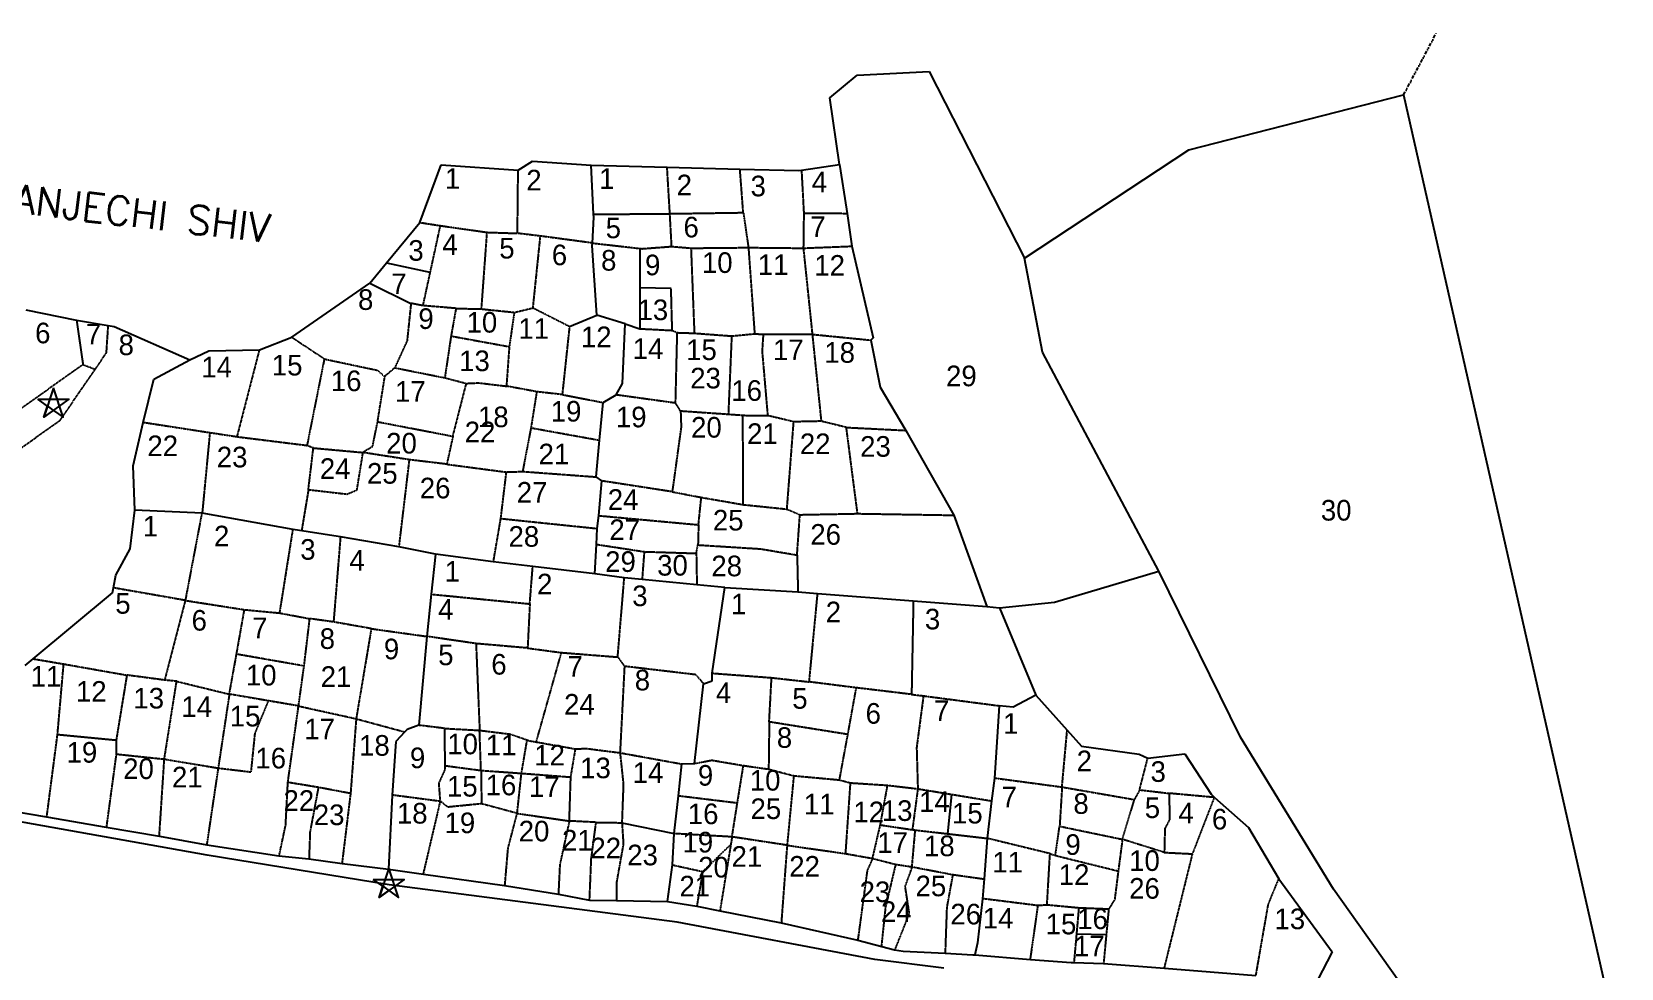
# Model space of a CAD drawing. Header units: feet. Extents: x 283434 to 284994, y 2089956 to 2091194.
# Drawn here: x 284062 to 284746, y 2090720 to 2091123 of the extents above; entities that cross this region are included whole.
import ezdxf
from ezdxf.enums import TextEntityAlignment as Align

# ---------------------------------------------------------------- set-up
doc = ezdxf.new("R2010")
doc.units = ezdxf.units.FT
doc.header["$LTSCALE"] = 0.3
doc.header["$MEASUREMENT"] = 0
doc.linetypes.add('DASHED', pattern=[0.75, 0.5, -0.25])
doc.linetypes.add('DIVIDE', pattern=[1.25, 0.5, -0.25, 0, -0.25, 0, -0.25])
for name, color, linetype in [('OFF', 1, 'Continuous'), ('POLY_PARCEL', 6, 'Continuous'), ('POLY_ROAD', 30, 'Continuous'), ('POLY_SUBPARCEL', 6, 'DASHED'), ('TEXT_MAPIN', 7, 'Continuous'), ('TEXT_MAPOUT', 7, 'Continuous'), ('TEXT_PARCEL', 7, 'Continuous'), ('V_BOUND_LINE', 7, 'Continuous'), ('V_DIVIDE_LINE', 7, 'DIVIDE')]:
    doc.layers.add(name, color=color, linetype=linetype)
doc.styles.get("Standard").update_dxf_attribs({"font": 'simplex.shx'})
doc.styles.add('TEXT_MAP', font='')
doc.styles.get('TEXT_MAP').set_extended_font_data('Kruti Dev 050')

msp = doc.modelspace()

# ---------------------------------------------------------------- linework, layer by layer
for points in [[(284064.75, 2090965), (284078.12, 2090965), (284067.29, 2090957.14), (284068.87, 2090962.01)], [(284071.44, 2090969.86), (284067.3, 2090957.15), (284071.43, 2090960.15), (284075.56, 2090957.15)], [(284215.69, 2090763.17), (284211.55, 2090750.45), (284215.69, 2090753.45), (284219.82, 2090750.45)], [(284209, 2090758.31), (284222.37, 2090758.31), (284211.55, 2090750.45), (284213.13, 2090755.32)]]:
    msp.add_lwpolyline(points, close=True)
for points in [[(284068.87, 2090962.01), (284071.43, 2090960.15)], [(284213.13, 2090755.32), (284215.69, 2090753.45)]]:
    msp.add_lwpolyline(points)
at = {"layer": 'OFF'}
for p, q in [((284214.73, 2091023.59), (284233.43, 2091019.61)), ((284207.56, 2091014.88), (284225.24, 2091006.18)), ((284337.15, 2091012.62), (284323.68, 2091012.86)), ((284293.43, 2090996.3), (284305.17, 2091001.05)), ((284317.34, 2090997.42), (284323.66, 2090995.28)), ((284456.25, 2090777.92), (284457.91, 2090794.89)), ((284316, 2090782.68), (284338.53, 2090777.99)), ((284511.53, 2090734.9), (284524.34, 2090734.55))]:
    msp.add_line(p, q, dxfattribs=at)
at = {"layer": 'POLY_PARCEL'}
for p, q in [((284303.83, 2091044.51), (284302.73, 2091065.67)), ((284409.56, 2091065.93), (284412.67, 2091046.7)), ((284412.67, 2091046.7), (284412.92, 2091044.92)), ((284303.3, 2091032.14), (284303.89, 2091043.31)), ((284303.89, 2091043.31), (284303.83, 2091044.51)), ((284412.92, 2091044.92), (284414.94, 2091030.79)), ((284303.25, 2091031.14), (284303.3, 2091032.14)), ((284305.17, 2091001.05), (284303.25, 2091031.14)), ((284414.94, 2091030.79), (284424.04, 2090991.41)), ((284496.92, 2090985.18), (284489.17, 2091025.67)), ((284317.34, 2090997.42), (284305.17, 2091001.05)), ((284316.25, 2090971.63), (284317.34, 2090997.42)), ((284424.04, 2090991.41), (284423.01, 2090990.37)), ((284423.01, 2090990.37), (284427.15, 2090970.12)), ((284547.03, 2090890.98), (284496.92, 2090985.18)), ((284114.63, 2090973.61), (284130.11, 2090981.88)), ((284110.07, 2090954.87), (284114.63, 2090973.61)), ((284313.48, 2090966.8), (284316.25, 2090971.63)), ((284307.92, 2090963.52), (284313.48, 2090966.8)), ((284427.15, 2090970.12), (284438.11, 2090951.51)), ((284306.34, 2090947.31), (284307.92, 2090963.52)), ((284105.76, 2090936.29), (284110.07, 2090954.87)), ((284438.11, 2090951.51), (284458.84, 2090915.03)), ((284304.93, 2090931.5), (284306.34, 2090947.31)), ((284106.43, 2090917.19), (284105.76, 2090936.29)), ((284307.28, 2090929.79), (284304.93, 2090931.5)), ((284306, 2090914.85), (284307.28, 2090929.79)), ((284104.4, 2090900.48), (284106.43, 2090917.19)), ((284135.43, 2090915.91), (284106.43, 2090917.19)), ((284174.52, 2090908.87), (284135.43, 2090915.91)), ((284305.36, 2090909.3), (284306, 2090914.85)), ((284458.84, 2090915.03), (284472.9, 2090875.76)), ((284193.95, 2090905.88), (284174.52, 2090908.87)), ((284194.9, 2090905.72), (284193.95, 2090905.88)), ((284220.01, 2090901.4), (284194.9, 2090905.72)), ((284305.03, 2090902.48), (284305.36, 2090909.3)), ((284098.28, 2090889.15), (284104.4, 2090900.48)), ((284235.74, 2090898.23), (284220.01, 2090901.4)), ((284235.74, 2090898.23), (284233.98, 2090881.03)), ((284260.56, 2090894.92), (284235.74, 2090898.23)), ((284304.4, 2090889.76), (284305.03, 2090902.48)), ((284097.3, 2090883.76), (284098.28, 2090889.15)), ((284277.64, 2090892.91), (284260.56, 2090894.92)), ((284304.4, 2090889.76), (284277.64, 2090892.91)), ((284317.02, 2090888.1), (284304.4, 2090889.76)), ((284502.06, 2090877.62), (284547.03, 2090890.98)), ((284582.02, 2090819.54), (284547.03, 2090890.98)), ((284096.92, 2090881.68), (284097.3, 2090883.76)), ((284324.66, 2090887.37), (284317.02, 2090888.1)), ((284348.22, 2090885.11), (284324.66, 2090887.37)), ((284360.27, 2090883.95), (284348.22, 2090885.11)), ((284354.86, 2090847.03), (284360.27, 2090883.95)), ((284360.27, 2090883.95), (284391.71, 2090882.09)), ((284391.71, 2090882.09), (284400.19, 2090881.27)), ((284062.69, 2090853.22), (284096.92, 2090881.68)), ((284233.98, 2090881.03), (284232.12, 2090862.86)), ((284400.19, 2090881.27), (284441.35, 2090878.17)), ((284441.35, 2090878.17), (284472.9, 2090875.76)), ((284472.9, 2090875.76), (284478.48, 2090875.14)), ((284478.48, 2090875.14), (284502.06, 2090877.62)), ((284478.48, 2090875.14), (284494.03, 2090837.61)), ((284232.12, 2090862.86), (284228.6, 2090824.62)), ((284059.25, 2090850.37), (284062.69, 2090853.22)), ((284347.21, 2090808.17), (284351.14, 2090842.48)), ((284351.14, 2090842.48), (284354.86, 2090843.72)), ((284354.86, 2090843.72), (284354.86, 2090847.03)), ((284494.03, 2090837.61), (284484.29, 2090832.4)), ((284494.03, 2090837.61), (284507.54, 2090822.53)), ((284478.29, 2090833.02), (284476.22, 2090801.81)), ((284484.29, 2090832.4), (284478.29, 2090833.02)), ((284222.66, 2090821.75), (284218.68, 2090817.59)), ((284223.64, 2090822.76), (284222.66, 2090821.75)), ((284228.6, 2090824.62), (284223.64, 2090822.76)), ((284507.54, 2090822.53), (284513.67, 2090815.7)), ((284218.68, 2090817.59), (284217.19, 2090794.57)), ((284513.67, 2090815.7), (284538.49, 2090812.18)), ((284622.14, 2090754.02), (284582.02, 2090819.54)), ((284340.39, 2090794.32), (284341.83, 2090807.96)), ((284341.83, 2090807.96), (284347.21, 2090808.17)), ((284538.49, 2090812.18), (284542.21, 2090810.53)), ((284542.21, 2090810.53), (284558.14, 2090812.39)), ((284558.14, 2090812.39), (284569.4, 2090794.91)), ((284476.22, 2090801.81), (284474.98, 2090792.09)), ((284217.19, 2090794.57), (284215.62, 2090762.63)), ((284338.53, 2090777.99), (284340.39, 2090794.32)), ((284569.4, 2090794.91), (284570.94, 2090793.55)), ((284570.94, 2090793.55), (284585.53, 2090780.65)), ((284474.98, 2090792.09), (284473.12, 2090775.97)), ((284585.53, 2090780.65), (284598.56, 2090758.53)), ((284337.7, 2090764.55), (284338.53, 2090777.99)), ((284473.12, 2090775.97), (284471.88, 2090758.47)), ((284335.64, 2090748.75), (284337.7, 2090764.55)), ((284471.88, 2090758.47), (284471.05, 2090750)), ((284598.56, 2090758.53), (284621.52, 2090727.11)), ((284677.45, 2090676.11), (284622.14, 2090754.02)), ((284471.05, 2090750), (284468.98, 2090730.98)), ((284468.98, 2090730.98), (284467.76, 2090725.83)), ((284621.52, 2090727.11), (284615.22, 2090714.94))]:
    msp.add_line(p, q, dxfattribs=at)
at = {"layer": 'POLY_ROAD'}
for p, q in [((284137.64, 2090768.68), (284023.51, 2090789.04)), ((284054.13, 2090787.7), (284068.45, 2090785.24)), ((284068.45, 2090785.24), (284094.18, 2090780.77)), ((284094.18, 2090780.77), (284117.01, 2090776.97)), ((284117.01, 2090776.97), (284137.37, 2090773.17)), ((284137.37, 2090773.17), (284168.4, 2090768.44)), ((284215.82, 2090756), (284137.64, 2090768.68)), ((284168.4, 2090768.44), (284181.38, 2090767.1)), ((284181.38, 2090767.1), (284195.7, 2090765.09)), ((284195.7, 2090765.09), (284215.62, 2090762.63)), ((284215.62, 2090762.63), (284230.61, 2090760.61)), ((284230.61, 2090760.61), (284265.52, 2090755.69)), ((284339.77, 2090739.96), (284215.82, 2090756)), ((284265.52, 2090755.69), (284288.65, 2090751.88)), ((284288.65, 2090751.88), (284302.08, 2090749.42)), ((284302.08, 2090749.42), (284313.71, 2090749.2)), ((284313.71, 2090749.2), (284335.64, 2090748.75)), ((284335.64, 2090748.75), (284348.18, 2090746.74)), ((284348.18, 2090746.74), (284358.14, 2090744.76)), ((284424.81, 2090723.86), (284339.77, 2090739.96)), ((284358.14, 2090744.76), (284384.54, 2090739.55)), ((284384.54, 2090739.55), (284417.44, 2090732.17)), ((284417.44, 2090732.17), (284427.73, 2090729.48)), ((284427.73, 2090729.48), (284433.32, 2090727.92)), ((284433.32, 2090727.92), (284436.91, 2090727.47)), ((284436.91, 2090727.47), (284455.03, 2090726.58)), ((284455.03, 2090726.58), (284466.89, 2090725.9)), ((284466.89, 2090725.9), (284467.76, 2090725.83)), ((284467.76, 2090725.83), (284491.73, 2090723.89)), ((284454.42, 2090720.05), (284424.81, 2090723.86)), ((284491.73, 2090723.89), (284509.29, 2090722.55)), ((284509.29, 2090722.55), (284510.43, 2090722.51)), ((284510.43, 2090722.51), (284523.17, 2090722.1)), ((284523.17, 2090722.1), (284549.35, 2090720.09)), ((284549.35, 2090720.09), (284588.73, 2090716.96))]:
    msp.add_line(p, q, dxfattribs=at)
at = {"layer": 'POLY_SUBPARCEL'}
for p, q in [((284271.07, 2091036.33), (284271.35, 2091063.53)), ((284336.63, 2091044.79), (284335.44, 2091064.75)), ((284368.2, 2091045.25), (284366.78, 2091063.88)), ((284393.23, 2091063.52), (284394.22, 2091045)), ((284229.08, 2091041), (284237.77, 2091039.65)), ((284237.77, 2091039.65), (284233.43, 2091019.61)), ((284237.77, 2091039.65), (284258.01, 2091036.76)), ((284303.83, 2091044.51), (284336.63, 2091044.79)), ((284336.63, 2091044.79), (284368.2, 2091045.25)), ((284337.4, 2091030.68), (284336.63, 2091044.79)), ((284368.2, 2091045.25), (284370.41, 2091030.2)), ((284394.22, 2091045), (284394.02, 2091029.96)), ((284394.22, 2091045), (284412.92, 2091044.92)), ((284255.6, 2091003.77), (284258.01, 2091036.76)), ((284258.01, 2091036.76), (284271.07, 2091036.33)), ((284280.95, 2091035.13), (284271.07, 2091036.33)), ((284277.77, 2091004.25), (284280.95, 2091035.13)), ((284303.3, 2091032.14), (284280.95, 2091035.13)), ((284303.3, 2091032.14), (284323.7, 2091029.82)), ((284323.7, 2091029.82), (284323.68, 2091012.86)), ((284323.7, 2091029.82), (284324.63, 2091029.71)), ((284324.63, 2091029.71), (284337.4, 2091030.68)), ((284337.4, 2091030.68), (284345.83, 2091029.96)), ((284345.83, 2091029.96), (284370.41, 2091030.2)), ((284347.27, 2090993.35), (284345.83, 2091029.96)), ((284370.41, 2091030.2), (284373.06, 2090993.11)), ((284370.41, 2091030.2), (284394.02, 2091029.96)), ((284394.02, 2091029.96), (284414.94, 2091030.79)), ((284394.02, 2091029.96), (284397.87, 2090992.87)), ((284233.43, 2091019.61), (284230.3, 2091005.21)), ((284323.68, 2091012.86), (284323.66, 2090995.28)), ((284337.64, 2090994.56), (284337.15, 2091012.62)), ((284225.24, 2091006.18), (284223.56, 2090990.04)), ((284230.3, 2091005.21), (284225.24, 2091006.18)), ((284244.76, 2091004.01), (284230.3, 2091005.21)), ((284081.38, 2090999), (284084.14, 2090979.86)), ((284242.59, 2090991.97), (284244.76, 2091004.01)), ((284244.76, 2091004.01), (284255.6, 2091003.77)), ((284255.6, 2091003.77), (284269.82, 2091002.32)), ((284267.65, 2090987.39), (284269.82, 2091002.32)), ((284269.82, 2091002.32), (284277.77, 2091004.25)), ((284277.77, 2091004.25), (284293.43, 2090996.3)), ((284094.26, 2090984.92), (284095.05, 2090996.65)), ((284174, 2090991.58), (284188.1, 2090982.24)), ((284239.94, 2090974.15), (284242.59, 2090991.97)), ((284267.65, 2090987.39), (284242.59, 2090991.97)), ((284293.43, 2090996.3), (284290.3, 2090966.92)), ((284323.66, 2090995.28), (284337.64, 2090994.56)), ((284337.64, 2090994.56), (284339.81, 2090993.59)), ((284339.08, 2090963.25), (284339.81, 2090993.59)), ((284339.81, 2090993.59), (284347.27, 2090993.35)), ((284347.27, 2090993.35), (284363.18, 2090992.15)), ((284363.18, 2090992.15), (284361.74, 2090958.36)), ((284363.18, 2090992.15), (284373.06, 2090993.11)), ((284373.06, 2090993.11), (284376.91, 2090992.87)), ((284376.43, 2090985.65), (284376.91, 2090992.87)), ((284376.91, 2090992.87), (284397.87, 2090992.87)), ((284397.87, 2090992.87), (284423.01, 2090990.37)), ((284397.87, 2090992.87), (284401.71, 2090955.45)), ((284089.42, 2090977.87), (284094.26, 2090984.92)), ((284150.46, 2090948.68), (284160.16, 2090986.21)), ((284223.56, 2090990.04), (284218.25, 2090978.48)), ((284266.44, 2090970.54), (284267.65, 2090987.39)), ((284378.82, 2090957.85), (284376.43, 2090985.65)), ((284084.14, 2090979.86), (284033.06, 2090943.5)), ((284074.26, 2090955.78), (284089.42, 2090977.87)), ((284084.14, 2090979.86), (284089.42, 2090977.87)), ((284180.63, 2090944.91), (284188.1, 2090982.24)), ((284188.1, 2090982.24), (284210.75, 2090977.42)), ((284213.88, 2090974.77), (284218.25, 2090978.48)), ((284218.25, 2090978.48), (284239.94, 2090974.15)), ((284210.75, 2090977.42), (284213.88, 2090974.77)), ((284213.88, 2090974.77), (284210.75, 2090955.27)), ((284239.94, 2090974.15), (284249.1, 2090971.74)), ((284243.28, 2090949.01), (284249.1, 2090971.74)), ((284249.1, 2090971.74), (284254.4, 2090971.98)), ((284254.4, 2090971.98), (284266.44, 2090970.54)), ((284279.46, 2090968.13), (284266.44, 2090970.54)), ((284277.01, 2090952.62), (284279.46, 2090968.13)), ((284290.3, 2090966.92), (284279.46, 2090968.13)), ((284290.3, 2090966.92), (284307.92, 2090963.52)), ((284339.08, 2090963.25), (284313.48, 2090966.8)), ((284341.23, 2090959.78), (284339.08, 2090963.25)), ((284361.74, 2090958.36), (284341.23, 2090959.78)), ((284341.23, 2090959.78), (284341.47, 2090953.04)), ((284368.02, 2090957.92), (284361.74, 2090958.36)), ((284368.22, 2090919.57), (284368.02, 2090957.92)), ((284368.94, 2090957.85), (284368.02, 2090957.92)), ((284378.82, 2090957.85), (284368.94, 2090957.85)), ((284389.9, 2090955.21), (284378.82, 2090957.85)), ((284044.08, 2090934.45), (284074.26, 2090955.78)), ((284138.71, 2090950.45), (284110.07, 2090954.87)), ((284138.71, 2090950.45), (284135.43, 2090915.91)), ((284150.46, 2090948.68), (284138.71, 2090950.45)), ((284210.75, 2090955.27), (284208.58, 2090944.43)), ((284210.75, 2090955.27), (284243.28, 2090949.01)), ((284273.4, 2090933.84), (284277.01, 2090952.62)), ((284277.01, 2090952.62), (284306.34, 2090947.31)), ((284341.47, 2090953.04), (284337.62, 2090925.1)), ((284387.01, 2090917.64), (284389.9, 2090955.21)), ((284401.71, 2090955.45), (284389.9, 2090955.21)), ((284412.55, 2090952.8), (284401.71, 2090955.45)), ((284412.55, 2090952.8), (284438.11, 2090951.51)), ((284417.37, 2090915.71), (284412.55, 2090952.8)), ((284151.48, 2090948.53), (284150.46, 2090948.68)), ((284180.63, 2090944.91), (284151.48, 2090948.53)), ((284183.28, 2090943.95), (284180.63, 2090944.91)), ((284181.11, 2090925.89), (284183.28, 2090943.95)), ((284183.28, 2090943.95), (284204.48, 2090942.02)), ((284208.58, 2090944.43), (284204.48, 2090942.02)), ((284243.28, 2090949.01), (284240.63, 2090936.97)), ((284204.48, 2090942.02), (284201.83, 2090925.65)), ((284224.48, 2090938.89), (284204.48, 2090942.02)), ((284224.48, 2090938.89), (284220.01, 2090901.4)), ((284240.63, 2090936.97), (284224.48, 2090938.89)), ((284240.63, 2090936.97), (284266.17, 2090933.6)), ((284266.17, 2090933.6), (284263.76, 2090913.61)), ((284266.17, 2090933.6), (284273.4, 2090933.84)), ((284273.4, 2090933.84), (284304.93, 2090931.5)), ((284181.11, 2090925.89), (284178.18, 2090908.3)), ((284197.74, 2090923.96), (284181.11, 2090925.89)), ((284201.83, 2090925.65), (284197.74, 2090923.96)), ((284337.62, 2090925.1), (284307.28, 2090929.79)), ((284337.62, 2090925.1), (284350.15, 2090922.7)), ((284348.94, 2090910.9), (284350.15, 2090922.7)), ((284350.15, 2090922.7), (284368.22, 2090919.57)), ((284368.22, 2090919.57), (284387.01, 2090917.64)), ((284387.01, 2090917.64), (284392.56, 2090915.23)), ((284128.29, 2090878.33), (284135.43, 2090915.91)), ((284263.76, 2090913.61), (284260.56, 2090894.92)), ((284263.76, 2090913.61), (284305.36, 2090909.3)), ((284306, 2090914.85), (284348.94, 2090910.9)), ((284348.94, 2090910.9), (284348.7, 2090902.23)), ((284391.35, 2090897.89), (284392.56, 2090915.23)), ((284392.56, 2090915.23), (284417.37, 2090915.71)), ((284417.37, 2090915.71), (284458.84, 2090915.03)), ((284168.8, 2090872.93), (284174.52, 2090908.87)), ((284194.9, 2090905.72), (284191.93, 2090869.07)), ((284305.03, 2090902.48), (284325.57, 2090899.34)), ((284325.57, 2090899.34), (284324.66, 2090887.37)), ((284325.57, 2090899.34), (284347.98, 2090898.62)), ((284347.98, 2090898.62), (284348.7, 2090902.23)), ((284347.98, 2090898.62), (284348.22, 2090885.11)), ((284348.7, 2090902.23), (284375.69, 2090900.54)), ((284375.69, 2090900.54), (284391.35, 2090897.89)), ((284391.35, 2090897.89), (284391.71, 2090882.09)), ((284276.36, 2090876.87), (284277.64, 2090892.91)), ((284128.29, 2090878.33), (284097.3, 2090883.76)), ((284314.19, 2090853.99), (284317.02, 2090888.1)), ((284119.4, 2090844.03), (284128.29, 2090878.33)), ((284128.29, 2090878.33), (284153.62, 2090874.37)), ((284233.98, 2090881.03), (284276.36, 2090876.87)), ((284276.36, 2090876.87), (284275.4, 2090857.84)), ((284396.58, 2090843.3), (284400.19, 2090881.27)), ((284441.35, 2090878.17), (284440.58, 2090837.9)), ((284150.25, 2090855.35), (284153.62, 2090874.37)), ((284153.62, 2090874.37), (284168.8, 2090872.93)), ((284168.8, 2090872.93), (284181.57, 2090870.52)), ((284181.57, 2090870.52), (284179.16, 2090850.29)), ((284191.93, 2090869.07), (284181.57, 2090870.52)), ((284208.31, 2090866.18), (284191.93, 2090869.07)), ((284201.81, 2090827.41), (284208.31, 2090866.18)), ((284208.31, 2090866.18), (284232.12, 2090862.86)), ((284253.23, 2090859.77), (284232.12, 2090862.86)), ((284147.11, 2090838.01), (284150.25, 2090855.35)), ((284150.25, 2090855.35), (284179.16, 2090850.29)), ((284253.23, 2090859.77), (284254.77, 2090822.45)), ((284275.4, 2090857.84), (284253.23, 2090859.77)), ((284275.4, 2090857.84), (284289.85, 2090855.92)), ((284289.85, 2090855.92), (284279.02, 2090817.46)), ((284289.85, 2090855.92), (284314.19, 2090853.99)), ((284062.69, 2090853.22), (284075.72, 2090851.03)), ((284075.72, 2090851.03), (284073.07, 2090820.69)), ((284075.72, 2090851.03), (284103.02, 2090846.2)), ((284179.16, 2090850.29), (284176.75, 2090832.95)), ((284314.19, 2090853.99), (284317.08, 2090850.14)), ((284317.08, 2090850.14), (284315.16, 2090812.8)), ((284317.08, 2090850.14), (284347.68, 2090846.53)), ((284103.02, 2090846.2), (284098.44, 2090818.26)), ((284119.4, 2090844.03), (284103.02, 2090846.2)), ((284119.16, 2090810.07), (284124.46, 2090843.55)), ((284124.46, 2090843.55), (284119.4, 2090844.03)), ((284124.46, 2090843.55), (284147.11, 2090838.01)), ((284347.68, 2090846.53), (284351.14, 2090842.48)), ((284354.86, 2090847.03), (284380.38, 2090845.1)), ((284379.35, 2090826.07), (284380.38, 2090845.1)), ((284380.38, 2090845.1), (284396.58, 2090843.3)), ((284414.85, 2090840.98), (284396.58, 2090843.3)), ((284147.11, 2090838.01), (284142.29, 2090806.22)), ((284163.98, 2090835.12), (284147.11, 2090838.01)), ((284158.2, 2090821.15), (284163.98, 2090835.12)), ((284176.75, 2090832.95), (284163.98, 2090835.12)), ((284416.69, 2090840.76), (284413.05, 2090820.67)), ((284416.69, 2090840.76), (284414.85, 2090840.98)), ((284440.58, 2090837.9), (284416.69, 2090840.76)), ((284440.58, 2090837.9), (284444.95, 2090837.38)), ((284442.9, 2090815.01), (284445.84, 2090837.27)), ((284444.95, 2090837.38), (284445.84, 2090837.27)), ((284445.84, 2090837.27), (284478.29, 2090833.02)), ((284176.75, 2090832.95), (284172.17, 2090800.2)), ((284176.75, 2090832.95), (284201.81, 2090827.41)), ((284199.4, 2090795.38), (284201.81, 2090827.41)), ((284201.81, 2090827.41), (284222.66, 2090821.75)), ((284073.07, 2090820.69), (284068.45, 2090785.24)), ((284073.07, 2090820.69), (284098.44, 2090818.26)), ((284156.51, 2090804.54), (284158.2, 2090821.15)), ((284239.77, 2090823.27), (284228.6, 2090824.62)), ((284239.77, 2090823.27), (284254.77, 2090822.45)), ((284239.96, 2090807.25), (284239.77, 2090823.27)), ((284255.38, 2090805.2), (284254.77, 2090822.45)), ((284254.77, 2090822.45), (284268.12, 2090820.81)), ((284268.12, 2090820.81), (284275.11, 2090818.36)), ((284379.35, 2090826.07), (284379.09, 2090805.76)), ((284413.05, 2090820.67), (284379.35, 2090826.07)), ((284413.05, 2090820.67), (284409.45, 2090801.13)), ((284505.3, 2090797.91), (284507.54, 2090822.53)), ((284098.44, 2090818.26), (284098.44, 2090812.24)), ((284275.11, 2090818.36), (284272.64, 2090803.97)), ((284275.11, 2090818.36), (284276.33, 2090817.93)), ((284276.33, 2090817.93), (284279.02, 2090817.46)), ((284279.02, 2090817.46), (284296.05, 2090814.44)), ((284294, 2090802.33), (284296.05, 2090814.44)), ((284296.05, 2090814.44), (284300.57, 2090814.65)), ((284300.57, 2090814.65), (284315.16, 2090812.8)), ((284443.41, 2090797.27), (284442.9, 2090815.01)), ((284098.44, 2090812.24), (284094.18, 2090780.77)), ((284098.44, 2090812.24), (284119.16, 2090810.07)), ((284117.01, 2090776.97), (284119.16, 2090810.07)), ((284119.16, 2090810.07), (284142.29, 2090806.22)), ((284239.96, 2090807.25), (284255.38, 2090805.2)), ((284239.98, 2090805.61), (284239.96, 2090807.25)), ((284315.16, 2090812.8), (284341.83, 2090807.96)), ((284315.16, 2090812.8), (284316.6, 2090799.25)), ((284347.21, 2090808.17), (284354.65, 2090809.61)), ((284354.65, 2090809.61), (284368.28, 2090807.3)), ((284365.68, 2090791.24), (284368.28, 2090807.3)), ((284368.28, 2090807.3), (284379.09, 2090805.76)), ((284538.68, 2090796.84), (284542.21, 2090810.53)), ((284142.29, 2090806.22), (284137.37, 2090773.17)), ((284142.29, 2090806.22), (284156.51, 2090804.54)), ((284172.17, 2090800.2), (284171.21, 2090781.66)), ((284172.17, 2090800.2), (284185.42, 2090798.03)), ((284237.31, 2090799.66), (284239.98, 2090805.61)), ((284255.38, 2090805.2), (284272.64, 2090803.97)), ((284255.38, 2090805.2), (284255.59, 2090790.83)), ((284272.64, 2090803.97), (284270.79, 2090786.73)), ((284272.64, 2090803.97), (284294, 2090802.33)), ((284293.38, 2090783.44), (284294, 2090802.33)), ((284379.09, 2090805.76), (284389.9, 2090802.93)), ((284389.9, 2090802.93), (284387.03, 2090772.99)), ((284389.9, 2090802.93), (284409.45, 2090801.13)), ((284409.45, 2090801.13), (284414.34, 2090799.84)), ((284505.3, 2090797.91), (284476.22, 2090801.81)), ((284185.42, 2090798.03), (284181.81, 2090778.77)), ((284185.42, 2090798.03), (284199.4, 2090795.38)), ((284195.7, 2090765.09), (284199.4, 2090795.38)), ((284237.92, 2090791.86), (284217.19, 2090794.57)), ((284237.92, 2090791.86), (284237.31, 2090799.66)), ((284316.6, 2090799.25), (284315.98, 2090783.03)), ((284340.39, 2090794.32), (284365.68, 2090791.24)), ((284412.25, 2090769.39), (284414.34, 2090799.84)), ((284414.34, 2090799.84), (284430.29, 2090798.81)), ((284427.17, 2090781.73), (284430.29, 2090798.81)), ((284430.29, 2090798.81), (284443.41, 2090797.27)), ((284441.06, 2090779.67), (284443.41, 2090797.27)), ((284443.41, 2090797.27), (284474.98, 2090792.09)), ((284505.3, 2090797.91), (284504.27, 2090781.2)), ((284536.43, 2090792.51), (284505.3, 2090797.91)), ((284536.43, 2090792.51), (284538.49, 2090796.11)), ((284538.49, 2090796.11), (284538.68, 2090796.84)), ((284538.68, 2090796.84), (284551.36, 2090795.34)), ((284570.94, 2090793.55), (284551.36, 2090795.34)), ((284551.36, 2090795.34), (284551.61, 2090784.03)), ((284561.5, 2090769.28), (284570.94, 2090793.55)), ((284230.61, 2090760.61), (284237.92, 2090791.86)), ((284241.21, 2090789.4), (284237.92, 2090791.86)), ((284255.59, 2090790.83), (284241.21, 2090789.4)), ((284270.79, 2090786.73), (284255.59, 2090790.83)), ((284270.79, 2090786.73), (284266.89, 2090771.74)), ((284270.79, 2090786.73), (284293.38, 2090783.44)), ((284363.36, 2090776.59), (284365.68, 2090791.24)), ((284531.29, 2090775.54), (284536.43, 2090792.51)), ((284171.21, 2090781.66), (284168.4, 2090768.44)), ((284293.38, 2090783.44), (284289.28, 2090764.76)), ((284304.89, 2090782.83), (284293.38, 2090783.44)), ((284302.83, 2090767.22), (284304.89, 2090782.83)), ((284304.89, 2090782.83), (284316, 2090782.68)), ((284315.98, 2090783.03), (284316, 2090782.68)), ((284316, 2090782.68), (284316.6, 2090773.59)), ((284423.82, 2090767.33), (284427.17, 2090781.73)), ((284427.17, 2090781.73), (284441.06, 2090779.67)), ((284440.8, 2090763.73), (284442.19, 2090779.54)), ((284441.06, 2090779.67), (284442.19, 2090779.54)), ((284442.19, 2090779.54), (284473.12, 2090775.97)), ((284502.47, 2090768.6), (284504.27, 2090781.2)), ((284504.27, 2090781.2), (284531.29, 2090775.54)), ((284549.55, 2090780.17), (284549.3, 2090769.89)), ((284551.61, 2090784.03), (284549.55, 2090780.17)), ((284181.81, 2090778.77), (284181.38, 2090767.1)), ((284316.6, 2090773.59), (284313.72, 2090757.37)), ((284363.36, 2090776.59), (284338.53, 2090777.99)), ((284350.76, 2090761.67), (284362.82, 2090773.31)), ((284362.82, 2090773.31), (284358.14, 2090744.76)), ((284363.36, 2090776.59), (284362.82, 2090773.31)), ((284387.03, 2090772.99), (284363.36, 2090776.59)), ((284387.03, 2090772.99), (284384.54, 2090739.55)), ((284387.03, 2090772.99), (284412.25, 2090769.39)), ((284500.16, 2090769.37), (284473.12, 2090775.97)), ((284531.29, 2090775.54), (284529.49, 2090761.91)), ((284549.3, 2090769.89), (284531.29, 2090775.54)), ((284266.89, 2090771.74), (284265.52, 2090755.69)), ((284302.08, 2090749.42), (284302.83, 2090767.22)), ((284412.25, 2090769.39), (284423.82, 2090767.33)), ((284423.82, 2090767.33), (284421.51, 2090762.19)), ((284423.82, 2090767.33), (284433.86, 2090764.76)), ((284498.87, 2090747.26), (284500.16, 2090769.37)), ((284500.16, 2090769.37), (284502.47, 2090768.6)), ((284502.47, 2090768.6), (284529.49, 2090761.91)), ((284549.3, 2090769.89), (284561.5, 2090769.28)), ((284549.35, 2090720.09), (284561.5, 2090769.28)), ((284289.28, 2090764.76), (284288.65, 2090751.88)), ((284337.7, 2090764.55), (284350.76, 2090761.67)), ((284350.76, 2090761.67), (284348.18, 2090746.74)), ((284421.51, 2090762.19), (284417.44, 2090732.17)), ((284429.48, 2090746.25), (284433.86, 2090764.76)), ((284433.86, 2090764.76), (284440.8, 2090763.73)), ((284440.8, 2090763.73), (284437.72, 2090755.25)), ((284440.8, 2090763.73), (284458.3, 2090760.39)), ((284458.3, 2090760.39), (284455.73, 2090746.25)), ((284458.3, 2090760.39), (284471.88, 2090758.47)), ((284529.49, 2090761.91), (284527.94, 2090749.57)), ((284313.72, 2090757.37), (284313.71, 2090749.2)), ((284437.72, 2090755.25), (284439.52, 2090743.67)), ((284594.06, 2090747.52), (284598.56, 2090758.53)), ((284427.73, 2090729.48), (284429.48, 2090746.25)), ((284455.73, 2090746.25), (284455.03, 2090726.58)), ((284495.01, 2090747), (284471.05, 2090750)), ((284491.73, 2090723.89), (284495.01, 2090747)), ((284498.87, 2090747.26), (284495.01, 2090747)), ((284512.51, 2090745.97), (284498.87, 2090747.26)), ((284512.51, 2090745.97), (284511.53, 2090734.9)), ((284525.37, 2090745.46), (284512.51, 2090745.97)), ((284525.37, 2090745.46), (284524.34, 2090734.55)), ((284527.94, 2090749.57), (284525.37, 2090745.46)), ((284588.73, 2090716.96), (284594.06, 2090747.52)), ((284439.52, 2090743.67), (284433.32, 2090727.92)), ((284511.53, 2090734.9), (284510.43, 2090722.51)), ((284524.34, 2090734.55), (284523.17, 2090722.1))]:
    msp.add_line(p, q, dxfattribs=at)
at = {"layer": 'V_BOUND_LINE'}
for p, q in [((284405.46, 2091094.6), (284417.25, 2091104.33)), ((284417.25, 2091104.33), (284448.15, 2091105.92)), ((284448.15, 2091105.92), (284489.17, 2091025.67)), ((284409.56, 2091065.93), (284405.46, 2091094.6)), ((284559.88, 2091072.27), (284652.26, 2091095.92)), ((284652.26, 2091095.92), (284745.86, 2090681.88)), ((284271.35, 2091063.53), (284277.5, 2091067.37)), ((284277.5, 2091067.37), (284302.73, 2091065.67)), ((284489.17, 2091025.67), (284559.88, 2091072.27)), ((284229.08, 2091041), (284238.3, 2091065.84)), ((284238.3, 2091065.84), (284271.35, 2091063.53)), ((284302.73, 2091065.67), (284335.44, 2091064.75)), ((284335.44, 2091064.75), (284366.78, 2091063.88)), ((284366.78, 2091063.88), (284392.14, 2091063.36)), ((284392.14, 2091063.36), (284393.23, 2091063.52)), ((284393.23, 2091063.52), (284409.56, 2091065.93)), ((284214.73, 2091023.59), (284229.08, 2091041)), ((284207.56, 2091014.88), (284214.73, 2091023.59)), ((284174, 2090991.58), (284207.56, 2091014.88)), ((284059.6, 2091003.36), (284081.38, 2090999)), ((284081.38, 2090999), (284095.05, 2090996.65)), ((284095.05, 2090996.65), (284097.55, 2090996.22)), ((284097.55, 2090996.22), (284130.11, 2090981.88)), ((284160.16, 2090986.21), (284174, 2090991.58)), ((284130.11, 2090981.88), (284138.25, 2090985.69)), ((284138.25, 2090985.69), (284160.16, 2090986.21))]:
    msp.add_line(p, q, dxfattribs=at)
at = {"layer": 'V_DIVIDE_LINE', "ltscale": 10}
msp.add_line((284652.26, 2091095.92), (284666.6, 2091123.06), dxfattribs=at)

# ---------------------------------------------------------------- texts
at = {"layer": 'TEXT_MAPIN', "style": 'TEXT_MAP'}
for s, height, p in [('1', 8.87, (284243.12, 2091055.48)), ('2', 8.87, (284278.15, 2091054.79)), ('1', 8.87, (284309.49, 2091055.46)), ('2', 8.87, (284342.83, 2091052.68)), ('3', 8.87, (284374.63, 2091052.25)), ('4', 8.87, (284400.92, 2091053.95)), ('5', 8.87, (284312.31, 2091034.22)), ('6', 8.87, (284345.78, 2091034.57)), ('7', 8.87, (284400.36, 2091034.76)), ('3', 8.87, (284227.42, 2091024.53)), ('4', 8.87, (284242.03, 2091027.05)), ('5', 8.87, (284266.52, 2091025.49)), ('6', 8.87, (284289.13, 2091022.6)), ('8', 8.87, (284310.33, 2091020.28)), ('9', 8.87, (284329.24, 2091018.28)), ('10', 8.874, (284357.01, 2091019.28)), ('11', 8.874, (284381.06, 2091018.41)), ('12', 8.874, (284405.34, 2091018.08)), ('7', 8.87, (284220.05, 2091010.16)), ('8', 8.87, (284205.77, 2091003.37)), ('13', 8.874, (284329.3, 2090998.97)), ('9', 8.87, (284231.73, 2090995.18)), ('10', 8.874, (284255.76, 2090993.6)), ('11', 8.874, (284278.07, 2090990.93)), ('6', 8.87, (284066.86, 2090989)), ('7', 8.87, (284088.7, 2090988.5)), ('8', 8.87, (284102.77, 2090983.91)), ('12', 8.874, (284304.94, 2090987.32)), ('13', 8.874, (284252.57, 2090977.02)), ('14', 8.874, (284327.23, 2090982.27)), ('15', 8.874, (284350.22, 2090981.78)), ('17', 8.874, (284387.58, 2090981.75)), ('18', 8.874, (284409.65, 2090980.62)), ('14', 8.874, (284141.63, 2090974.32)), ('15', 8.874, (284171.98, 2090975.16)), ('16', 8.874, (284197.37, 2090968.41)), ('17', 8.874, (284224.99, 2090963.84)), ('16', 8.874, (284369.66, 2090964.24)), ('19', 8.874, (284291.98, 2090955.32)), ('18', 8.874, (284260.67, 2090952.91)), ('19', 8.874, (284319.99, 2090952.84)), ('20', 8.874, (284352.34, 2090948.41)), ('20', 8.874, (284221.18, 2090941.56)), ('21', 8.874, (284376.43, 2090945.68)), ('22', 8.874, (284118.46, 2090940.43)), ('23', 8.874, (284148.31, 2090935.61)), ('21', 8.874, (284286.74, 2090936.9)), ('22', 8.874, (284399.14, 2090941.31)), ('23', 8.874, (284425.06, 2090940.18)), ('24', 8.874, (284192.64, 2090930.64)), ('25', 8.874, (284212.92, 2090928.59)), ('26', 8.874, (284235.64, 2090922.27)), ('27', 8.874, (284277.35, 2090920.42)), ('24', 8.874, (284316.51, 2090917.33)), ('25', 8.874, (284361.72, 2090908.44)), ('1', 8.87, (284113.19, 2090905.87)), ('2', 8.87, (284143.81, 2090901.62)), ('28', 8.874, (284273.82, 2090901.45)), ('27', 8.874, (284317.19, 2090904.33)), ('26', 8.874, (284403.64, 2090902.32)), ('3', 8.87, (284180.92, 2090895.86)), ('4', 8.87, (284202.06, 2090891.19)), ('29', 8.874, (284315.39, 2090890.62)), ('30', 8.874, (284337.74, 2090889.03)), ('28', 8.874, (284361.07, 2090888.74)), ('1', 8.87, (284243.02, 2090886.39)), ('2', 8.87, (284282.78, 2090880.95)), ('3', 8.87, (284323.74, 2090875.89)), ('5', 8.87, (284101.36, 2090872.63)), ('4', 8.87, (284240.25, 2090870.13)), ('1', 8.87, (284366.23, 2090872.36)), ('2', 8.87, (284406.96, 2090868.94)), ('6', 8.87, (284134.17, 2090865.36)), ('7', 8.87, (284160.21, 2090862.1)), ('3', 8.87, (284449.63, 2090865.88)), ('8', 8.87, (284189.28, 2090857.48)), ('9', 8.87, (284216.89, 2090853.02)), ('5', 8.87, (284240.26, 2090850.47)), ('6', 8.87, (284263.1, 2090846.43)), ('11', 8.874, (284068.23, 2090841.27)), ('10', 8.874, (284160.82, 2090841.76)), ('7', 8.87, (284295.88, 2090845.54)), ('8', 8.87, (284324.81, 2090839.63)), ('12', 8.874, (284087.72, 2090834.75)), ('4', 8.87, (284359.73, 2090834.21)), ('13', 8.874, (284112.44, 2090831.84)), ('14', 8.874, (284133.08, 2090828.21)), ('5', 8.87, (284392.58, 2090831.73)), ('6', 8.87, (284424.11, 2090825.3)), ('7', 8.87, (284453.53, 2090826.5)), ('15', 8.874, (284153.89, 2090824.12)), ('17', 8.874, (284185.94, 2090818.59)), ('1', 8.87, (284483.28, 2090820.96)), ('10', 8.874, (284247.47, 2090812.14)), ('11', 8.874, (284264.05, 2090811.73)), ('8', 8.87, (284385.94, 2090814.91)), ('19', 8.874, (284083.69, 2090808.54)), ('16', 8.874, (284164.92, 2090806.05)), ('18', 8.874, (284209.53, 2090811.52)), ('9', 8.87, (284228.09, 2090806.15)), ('12', 8.874, (284284.86, 2090807.32)), ('2', 8.87, (284514.9, 2090804.85)), ('20', 8.874, (284108.04, 2090801.48)), ('21', 8.874, (284129.05, 2090797.88)), ('13', 8.874, (284304.62, 2090801.84)), ('14', 8.874, (284327.2, 2090799.82)), ('9', 8.87, (284351.96, 2090798.64)), ('3', 8.87, (284546.69, 2090800.26)), ('15', 8.874, (284247.34, 2090793.93)), ('16', 8.874, (284263.96, 2090794.49)), ('17', 8.874, (284282.63, 2090793.77)), ('10', 8.874, (284377.59, 2090796.51)), ('22', 8.874, (284177.01, 2090787.79)), ('11', 8.874, (284400.85, 2090786.26)), ('14', 8.874, (284450.46, 2090787.34)), ('7', 8.87, (284482.6, 2090789.31)), ('8', 8.87, (284513.51, 2090786.49)), ('5', 8.87, (284544.21, 2090784.69)), ('23', 8.874, (284190.04, 2090781.66)), ('18', 8.874, (284225.79, 2090782.32)), ('19', 8.874, (284246.28, 2090778.19)), ('16', 8.874, (284350.94, 2090782.07)), ('12', 8.874, (284422.18, 2090782.9)), ('13', 8.874, (284434.38, 2090783.46)), ('15', 8.874, (284464.6, 2090782.35)), ('4', 8.87, (284558.67, 2090782.39)), ('6', 8.87, (284573.09, 2090779.78)), ('20', 8.874, (284278.19, 2090774.64)), ('21', 8.874, (284296.82, 2090770.73)), ('22', 8.874, (284309.03, 2090767.35)), ('23', 8.874, (284324.88, 2090764.36)), ('19', 8.874, (284348.65, 2090769.88)), ('21', 8.874, (284369.75, 2090763.72)), ('17', 8.874, (284432.42, 2090769.71)), ('18', 8.874, (284452.53, 2090768.28)), ('9', 8.87, (284510.07, 2090768.85)), ('20', 8.874, (284355.41, 2090759.12)), ('22', 8.874, (284394.57, 2090759.47)), ('11', 8.874, (284481.9, 2090761.27)), ('10', 8.874, (284540.79, 2090761.94)), ('21', 8.874, (284347.35, 2090750.96)), ('25', 8.874, (284448.9, 2090751.05)), ('12', 8.874, (284510.51, 2090755.95)), ('23', 8.874, (284424.84, 2090748.53)), ('24', 8.874, (284434, 2090740)), ('26', 8.874, (284463.89, 2090738.92)), ('14', 8.874, (284477.83, 2090737.18)), ('16', 8.874, (284518.44, 2090736.91)), ('13', 8.874, (284603.3, 2090736.87)), ('15', 8.874, (284504.88, 2090734.66)), ('17', 8.874, (284517.06, 2090725.16))]:
    msp.add_text(s, height=height, dxfattribs=at).set_placement(p, align=Align.CENTER)
at = {"layer": 'TEXT_MAPOUT'}
msp.add_text('MAUJE PANJECHI SHIV', height=12.3256, rotation=353.24286, dxfattribs=at).set_placement((283982.4, 2091053.79))
at = {"layer": 'TEXT_PARCEL', "style": 'TEXT_MAP'}
for s, p in [('23', (284351.97, 2090969.58)), ('29', (284462.03, 2090970.52)), ('22', (284254.96, 2090946.41)), ('30', (284623.25, 2090912.71)), ('21', (284193.01, 2090841.14)), ('24', (284297.72, 2090829.2)), ('25', (284377.91, 2090784.26)), ('26', (284540.79, 2090750))]:
    msp.add_text(s, height=8.874, dxfattribs=at).set_placement(p, align=Align.CENTER)

doc.saveas('drawing.dxf')
